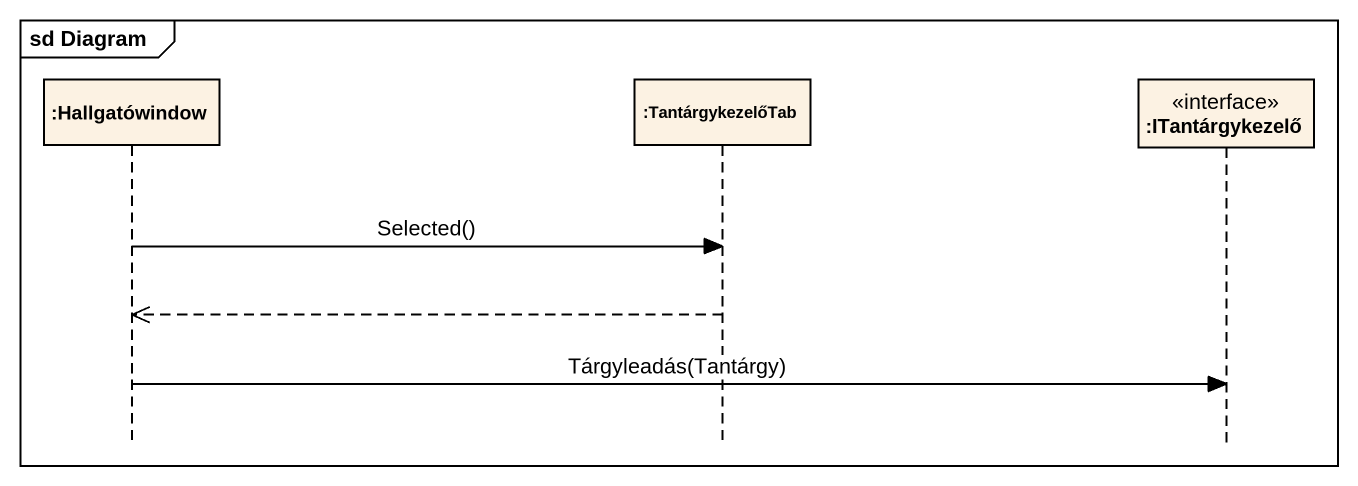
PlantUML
@startuml
mainframe sd Diagram
hide footbox
participant ":Hallgatówindow" as Hallgatówindow
participant ":TantárgykezelőTab" as TantárgykezelőTab
participant ":ITantárgykezelő" as ITantárgykezelő <<interface>>

Hallgatówindow -> TantárgykezelőTab : Selected()
TantárgykezelőTab -->> Hallgatówindow
Hallgatówindow -> ITantárgykezelő : Tárgyleadás(Tantárgy)
@enduml
